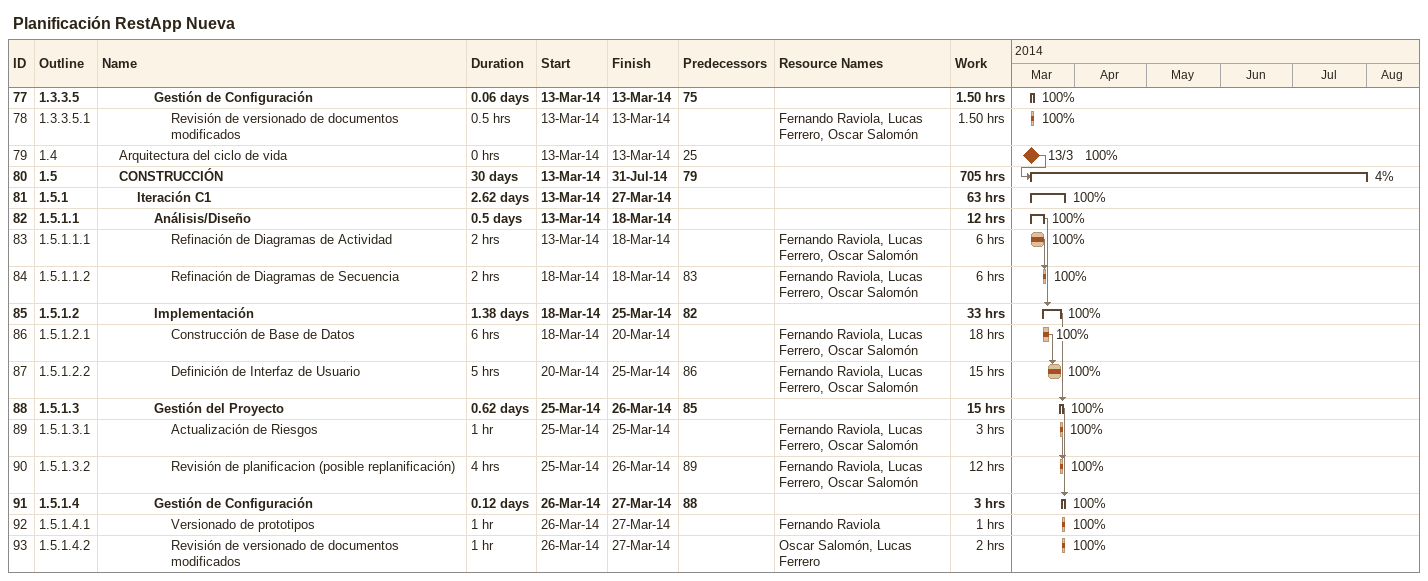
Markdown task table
Planificación RestApp Nueva

| ID | WBS | Task | Duration | Start | Finish | Predecessors | Resources | % complete | Work (h) |
|---|---|---|---|---|---|---|---|---|---|
| 77 | 1.3.3.5 | **Gestión de Configuración** | 0.06d | 2014-03-13 | 2014-03-13 | 75 |  | 100 | 1.50 |
| 78 | 1.3.3.5.1 | Revisión de versionado de documentos modificados | 0.5h | 2014-03-13 | 2014-03-13 |  | Fernando Raviola, Lucas Ferrero, Oscar Salomón | 100 | 1.50 |
| 79 | 1.4 | Arquitectura del ciclo de vida | 0h | 2014-03-13 | 2014-03-13 | 25 |  | 100 |  |
| 80 | 1.5 | **CONSTRUCCIÓN** | 30d | 2014-03-13 | 2014-07-31 | 79 |  | 4 | 705 |
| 81 | 1.5.1 | **Iteración C1** | 2.62d | 2014-03-13 | 2014-03-27 |  |  | 100 | 63 |
| 82 | 1.5.1.1 | **Análisis/Diseño** | 0.5d | 2014-03-13 | 2014-03-18 |  |  | 100 | 12 |
| 83 | 1.5.1.1.1 | Refinación de Diagramas de Actividad | 2h | 2014-03-13 | 2014-03-18 |  | Fernando Raviola, Lucas Ferrero, Oscar Salomón | 100 | 6 |
| 84 | 1.5.1.1.2 | Refinación de Diagramas de Secuencia | 2h | 2014-03-18 | 2014-03-18 | 83 | Fernando Raviola, Lucas Ferrero, Oscar Salomón | 100 | 6 |
| 85 | 1.5.1.2 | **Implementación** | 1.38d | 2014-03-18 | 2014-03-25 | 82 |  | 100 | 33 |
| 86 | 1.5.1.2.1 | Construcción de Base de Datos | 6h | 2014-03-18 | 2014-03-20 |  | Fernando Raviola, Lucas Ferrero, Oscar Salomón | 100 | 18 |
| 87 | 1.5.1.2.2 | Definición de Interfaz de Usuario | 5h | 2014-03-20 | 2014-03-25 | 86 | Fernando Raviola, Lucas Ferrero, Oscar Salomón | 100 | 15 |
| 88 | 1.5.1.3 | **Gestión del Proyecto** | 0.62d | 2014-03-25 | 2014-03-26 | 85 |  | 100 | 15 |
| 89 | 1.5.1.3.1 | Actualización de Riesgos | 1h | 2014-03-25 | 2014-03-25 |  | Fernando Raviola, Lucas Ferrero, Oscar Salomón | 100 | 3 |
| 90 | 1.5.1.3.2 | Revisión de planificacion (posible replanificación) | 4h | 2014-03-25 | 2014-03-26 | 89 | Fernando Raviola, Lucas Ferrero, Oscar Salomón | 100 | 12 |
| 91 | 1.5.1.4 | **Gestión de Configuración** | 0.12d | 2014-03-26 | 2014-03-27 | 88 |  | 100 | 3 |
| 92 | 1.5.1.4.1 | Versionado de prototipos | 1h | 2014-03-26 | 2014-03-27 |  | Fernando Raviola | 100 | 1 |
| 93 | 1.5.1.4.2 | Revisión de versionado de documentos modificados | 1h | 2014-03-26 | 2014-03-27 |  | Oscar Salomón, Lucas Ferrero | 100 | 2 |
